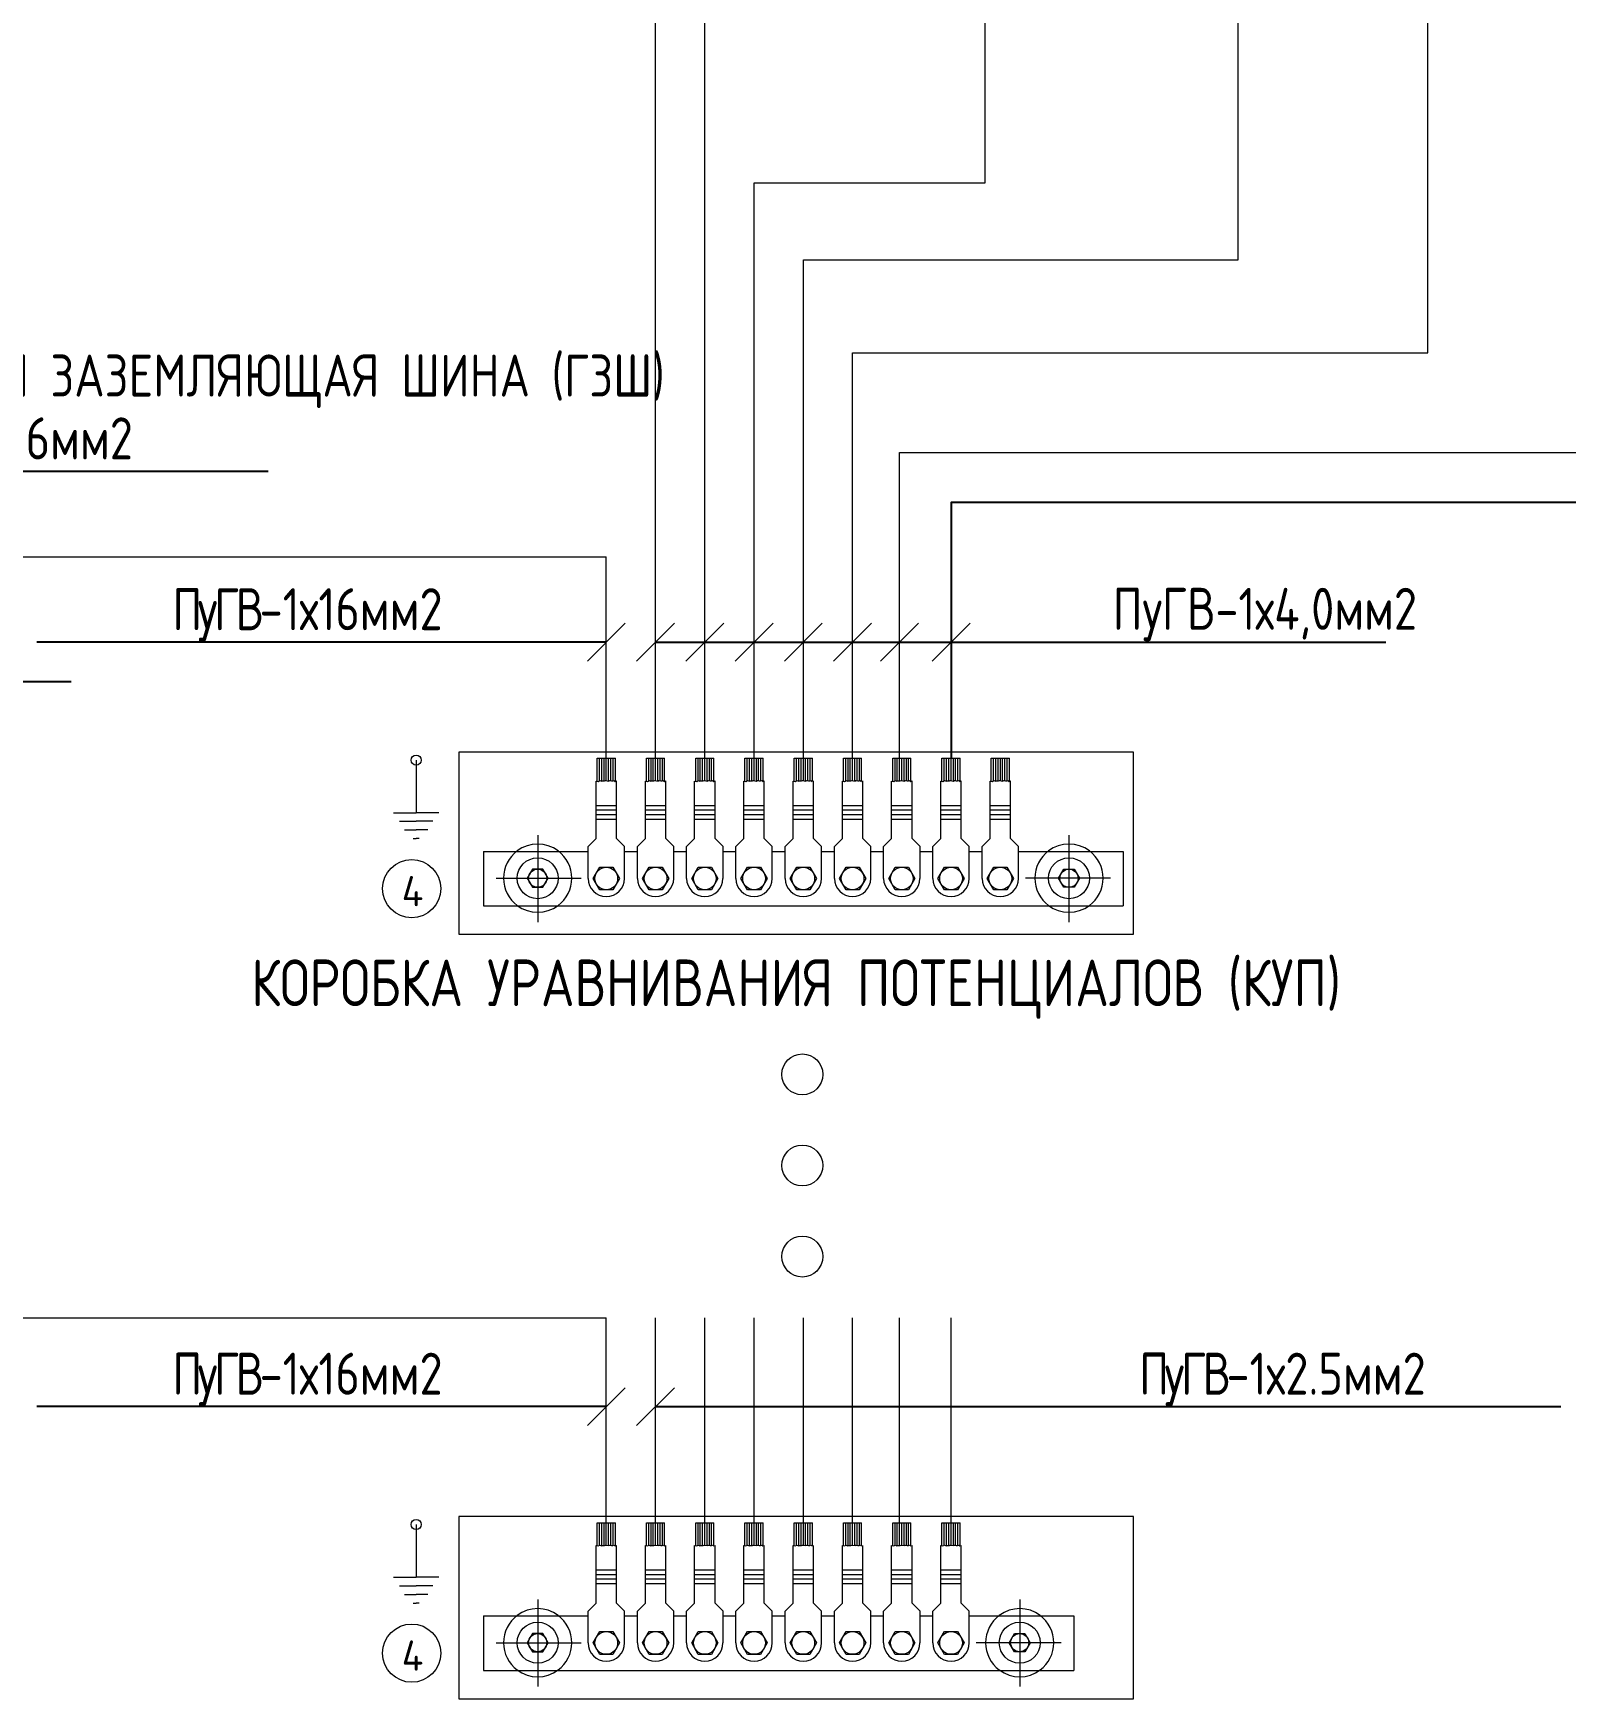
# Model space of a CAD drawing. Header units: millimetres. Extents: x -559267 to 14075, y 0 to 209897.
# Drawn here: x 507.2 to 572.9, y 494.6 to 566 of the extents above; entities that cross this region are included whole.
import ezdxf
from ezdxf import colors
from ezdxf.entities.mleader import LeaderData, LeaderLine
from ezdxf.enums import TextEntityAlignment as Align
from ezdxf.math import Vec2, Vec3

# ---------------------------------------------------------------- set-up
doc = ezdxf.new("R2010")
doc.units = ezdxf.units.MM
doc.layers.add('Номер кабеля', color=7, linetype='Continuous', lineweight=20)
doc.styles.add('GOST-2.304_Type-B', font='GOST_Common.ttf')
doc.styles.add('Unecom', font='GOST2304A_0.ttf', dxfattribs={"height": 2.5})

# ---------------------------------------------------------------- blocks, each defined once
blk = doc.blocks.new('_OBLIQUE')
at = {"color": 0, "linetype": 'ByBlock'}
blk.add_line((-0.5, -0.5), (0.5, 0.5), dxfattribs=at)
blk = doc.blocks.new('Схема КУП')
at = {"color": 7}
blk.add_lwpolyline([(-28.485, 35.479), (-38.423, 35.479), (-38.423, 43.097), (-82.884, 43.097), (-82.884, 32.124)], dxfattribs=at)
at = {"layer": 'Номер кабеля', "ltscale": 100}
for p, q in [((-135.953, 40.758), (-97.671, 40.758)), ((-97.671, 32.124), (-97.671, 40.758)), ((-105.827, 32.047), (-105.827, 29.791)), ((-98.061, 31.14), (-98.061, 32.124)), ((-98.061, 32.124), (-97.281, 32.124)), ((-97.964, 31.162), (-97.964, 32.124)), ((-97.866, 31.155), (-97.866, 32.124)), ((-97.769, 31.155), (-97.769, 32.124)), ((-97.671, 31.163), (-97.671, 32.124)), ((-97.574, 31.148), (-97.574, 32.124)), ((-97.476, 31.158), (-97.476, 32.124)), ((-97.379, 31.15), (-97.379, 32.124)), ((-97.281, 31.137), (-97.281, 32.124)), ((-95.949, 32.124), (-95.169, 32.124)), ((-95.949, 31.14), (-95.949, 32.124)), ((-95.851, 31.162), (-95.851, 32.124)), ((-95.754, 31.155), (-95.754, 32.124)), ((-95.656, 31.155), (-95.656, 32.124)), ((-95.559, 31.163), (-95.559, 32.124)), ((-95.461, 31.148), (-95.461, 32.124)), ((-95.364, 31.158), (-95.364, 32.124)), ((-95.266, 31.15), (-95.266, 32.124)), ((-95.169, 31.137), (-95.169, 32.124)), ((-93.836, 31.14), (-93.836, 32.124)), ((-93.836, 32.124), (-93.056, 32.124)), ((-93.739, 31.162), (-93.739, 32.124)), ((-93.641, 31.155), (-93.641, 32.124)), ((-93.544, 31.155), (-93.544, 32.124)), ((-93.446, 31.163), (-93.446, 32.124)), ((-93.349, 31.148), (-93.349, 32.124)), ((-93.251, 31.158), (-93.251, 32.124)), ((-93.154, 31.15), (-93.154, 32.124)), ((-93.056, 31.137), (-93.056, 32.124)), ((-91.724, 32.124), (-90.944, 32.124)), ((-91.724, 31.14), (-91.724, 32.124)), ((-91.626, 31.162), (-91.626, 32.124)), ((-91.529, 31.155), (-91.529, 32.124)), ((-91.431, 31.155), (-91.431, 32.124)), ((-91.334, 31.163), (-91.334, 32.124)), ((-91.236, 31.148), (-91.236, 32.124)), ((-91.139, 31.158), (-91.139, 32.124)), ((-91.041, 31.15), (-91.041, 32.124)), ((-90.944, 31.137), (-90.944, 32.124)), ((-89.611, 32.124), (-88.831, 32.124)), ((-89.611, 31.14), (-89.611, 32.124)), ((-89.514, 31.162), (-89.514, 32.124)), ((-89.416, 31.155), (-89.416, 32.124)), ((-89.319, 31.155), (-89.319, 32.124)), ((-89.221, 31.163), (-89.221, 32.124)), ((-89.124, 31.148), (-89.124, 32.124)), ((-89.026, 31.158), (-89.026, 32.124)), ((-88.929, 31.15), (-88.929, 32.124)), ((-88.831, 31.137), (-88.831, 32.124)), ((-87.499, 32.124), (-86.719, 32.124)), ((-87.499, 31.14), (-87.499, 32.124)), ((-87.401, 31.162), (-87.401, 32.124)), ((-87.304, 31.155), (-87.304, 32.124)), ((-87.206, 31.155), (-87.206, 32.124)), ((-87.109, 31.163), (-87.109, 32.124)), ((-87.011, 31.148), (-87.011, 32.124)), ((-86.914, 31.158), (-86.914, 32.124)), ((-86.816, 31.15), (-86.816, 32.124)), ((-86.719, 31.137), (-86.719, 32.124)), ((-85.386, 32.124), (-84.606, 32.124)), ((-85.386, 31.14), (-85.386, 32.124)), ((-85.289, 31.173), (-85.289, 32.124)), ((-85.191, 31.155), (-85.191, 32.124)), ((-85.094, 31.155), (-85.094, 32.124)), ((-84.996, 31.163), (-84.996, 32.124)), ((-84.899, 31.148), (-84.899, 32.124)), ((-84.801, 31.158), (-84.801, 32.124)), ((-84.704, 31.15), (-84.704, 32.124)), ((-84.606, 31.137), (-84.606, 32.124)), ((-83.274, 32.124), (-82.494, 32.124)), ((-83.274, 31.14), (-83.274, 32.124)), ((-83.176, 31.173), (-83.176, 32.124)), ((-83.079, 31.155), (-83.079, 32.124)), ((-82.981, 31.155), (-82.981, 32.124)), ((-82.884, 31.163), (-82.884, 32.124)), ((-82.786, 31.148), (-82.786, 32.124)), ((-82.689, 31.158), (-82.689, 32.124)), ((-82.591, 31.15), (-82.591, 32.124)), ((-82.494, 31.137), (-82.494, 32.124)), ((-81.161, 32.124), (-80.381, 32.124)), ((-81.161, 31.14), (-81.161, 32.124)), ((-81.064, 31.173), (-81.064, 32.124)), ((-80.966, 31.155), (-80.966, 32.124)), ((-80.869, 31.155), (-80.869, 32.124)), ((-80.771, 31.163), (-80.771, 32.124)), ((-80.674, 31.148), (-80.674, 32.124)), ((-80.576, 31.158), (-80.576, 32.124)), ((-80.479, 31.15), (-80.479, 32.124)), ((-80.381, 31.137), (-80.381, 32.124)), ((-98.11, 31.149), (-98.021, 31.133)), ((-98.11, 28.677), (-98.11, 31.149)), ((-98.021, 31.133), (-97.952, 31.168)), ((-97.952, 31.168), (-97.883, 31.138)), ((-97.883, 31.138), (-97.857, 31.155)), ((-97.857, 31.155), (-97.745, 31.155)), ((-97.745, 31.155), (-97.706, 31.168)), ((-97.706, 31.168), (-97.563, 31.146)), ((-97.563, 31.146), (-97.529, 31.164)), ((-97.529, 31.164), (-97.447, 31.155)), ((-97.447, 31.155), (-97.391, 31.151)), ((-97.391, 31.151), (-97.343, 31.164)), ((-97.343, 31.164), (-97.291, 31.133)), ((-97.291, 31.133), (-97.233, 31.157)), ((-97.233, 28.677), (-97.233, 31.157)), ((-95.998, 31.149), (-95.908, 31.133)), ((-95.998, 28.677), (-95.998, 31.149)), ((-95.908, 31.133), (-95.839, 31.168)), ((-95.839, 31.168), (-95.77, 31.138)), ((-95.77, 31.138), (-95.744, 31.155)), ((-95.744, 31.155), (-95.632, 31.155)), ((-95.632, 31.155), (-95.593, 31.168)), ((-95.593, 31.168), (-95.451, 31.146)), ((-95.451, 31.146), (-95.416, 31.164)), ((-95.416, 31.164), (-95.334, 31.155)), ((-95.334, 31.155), (-95.278, 31.151)), ((-95.278, 31.151), (-95.231, 31.164)), ((-95.231, 31.164), (-95.179, 31.133)), ((-95.179, 31.133), (-95.12, 31.157)), ((-95.12, 28.677), (-95.12, 31.157)), ((-93.885, 31.149), (-93.796, 31.133)), ((-93.885, 28.677), (-93.885, 31.149)), ((-93.796, 31.133), (-93.727, 31.168)), ((-93.727, 31.168), (-93.658, 31.138)), ((-93.658, 31.138), (-93.632, 31.155)), ((-93.632, 31.155), (-93.52, 31.155)), ((-93.52, 31.155), (-93.481, 31.168)), ((-93.481, 31.168), (-93.338, 31.146)), ((-93.338, 31.146), (-93.304, 31.164)), ((-93.304, 31.164), (-93.222, 31.155)), ((-93.222, 31.155), (-93.166, 31.151)), ((-93.166, 31.151), (-93.118, 31.164)), ((-93.118, 31.164), (-93.066, 31.133)), ((-93.066, 31.133), (-93.008, 31.157)), ((-93.008, 28.677), (-93.008, 31.157)), ((-91.773, 31.149), (-91.683, 31.133)), ((-91.773, 28.677), (-91.773, 31.149)), ((-91.683, 31.133), (-91.614, 31.168)), ((-91.614, 31.168), (-91.545, 31.138)), ((-91.545, 31.138), (-91.519, 31.155)), ((-91.519, 31.155), (-91.407, 31.155)), ((-91.407, 31.155), (-91.368, 31.168)), ((-91.368, 31.168), (-91.226, 31.146)), ((-91.226, 31.146), (-91.191, 31.164)), ((-91.191, 31.164), (-91.109, 31.155)), ((-91.109, 31.155), (-91.053, 31.151)), ((-91.053, 31.151), (-91.006, 31.164)), ((-91.006, 31.164), (-90.954, 31.133)), ((-90.954, 31.133), (-90.895, 31.157)), ((-90.895, 28.677), (-90.895, 31.157)), ((-89.66, 31.149), (-89.571, 31.133)), ((-89.66, 28.677), (-89.66, 31.149)), ((-89.571, 31.133), (-89.502, 31.168)), ((-89.502, 31.168), (-89.433, 31.138)), ((-89.433, 31.138), (-89.407, 31.155)), ((-89.407, 31.155), (-89.295, 31.155)), ((-89.295, 31.155), (-89.256, 31.168)), ((-89.256, 31.168), (-89.113, 31.146)), ((-89.113, 31.146), (-89.079, 31.164)), ((-89.079, 31.164), (-88.997, 31.155)), ((-88.997, 31.155), (-88.941, 31.151)), ((-88.941, 31.151), (-88.893, 31.164)), ((-88.893, 31.164), (-88.841, 31.133)), ((-88.783, 28.677), (-88.783, 31.157)), ((-87.548, 31.149), (-87.458, 31.133)), ((-87.548, 28.677), (-87.548, 31.149)), ((-87.458, 31.133), (-87.389, 31.168)), ((-87.389, 31.168), (-87.32, 31.138)), ((-87.32, 31.138), (-87.294, 31.155)), ((-87.294, 31.155), (-87.182, 31.155)), ((-87.182, 31.155), (-87.143, 31.168)), ((-87.143, 31.168), (-87.001, 31.146)), ((-87.001, 31.146), (-86.966, 31.164)), ((-86.966, 31.164), (-86.884, 31.155)), ((-86.884, 31.155), (-86.828, 31.151)), ((-86.828, 31.151), (-86.781, 31.164)), ((-86.781, 31.164), (-86.729, 31.133)), ((-86.67, 28.677), (-86.67, 31.157)), ((-85.435, 31.149), (-85.346, 31.133)), ((-85.435, 28.677), (-85.435, 31.149)), ((-85.346, 31.133), (-85.277, 31.168)), ((-85.277, 31.168), (-85.208, 31.138)), ((-85.208, 31.138), (-85.182, 31.155)), ((-85.182, 31.155), (-85.07, 31.155)), ((-85.07, 31.155), (-85.031, 31.168)), ((-85.031, 31.168), (-84.888, 31.146)), ((-84.888, 31.146), (-84.854, 31.164)), ((-84.854, 31.164), (-84.772, 31.155)), ((-84.772, 31.155), (-84.716, 31.151)), ((-84.716, 31.151), (-84.668, 31.164)), ((-84.668, 31.164), (-84.616, 31.133)), ((-84.616, 31.133), (-84.558, 31.157)), ((-84.558, 28.677), (-84.558, 31.157)), ((-83.323, 31.149), (-83.233, 31.133)), ((-83.323, 28.677), (-83.323, 31.149)), ((-83.233, 31.133), (-83.164, 31.168)), ((-83.164, 31.168), (-83.095, 31.138)), ((-83.095, 31.138), (-83.069, 31.155)), ((-83.069, 31.155), (-82.957, 31.155)), ((-82.957, 31.155), (-82.918, 31.168)), ((-82.918, 31.168), (-82.776, 31.146)), ((-82.776, 31.146), (-82.741, 31.164)), ((-82.741, 31.164), (-82.659, 31.155)), ((-82.659, 31.155), (-82.603, 31.151)), ((-82.603, 31.151), (-82.556, 31.164)), ((-82.556, 31.164), (-82.504, 31.133)), ((-82.504, 31.133), (-82.445, 31.157)), ((-82.445, 28.677), (-82.445, 31.157)), ((-81.21, 31.149), (-81.121, 31.133)), ((-81.21, 28.677), (-81.21, 31.149)), ((-81.121, 31.133), (-81.052, 31.168)), ((-81.052, 31.168), (-80.983, 31.138)), ((-80.983, 31.138), (-80.957, 31.155)), ((-80.957, 31.155), (-80.845, 31.155)), ((-80.845, 31.155), (-80.806, 31.168)), ((-80.806, 31.168), (-80.663, 31.146)), ((-80.663, 31.146), (-80.629, 31.164)), ((-80.629, 31.164), (-80.547, 31.155)), ((-80.547, 31.155), (-80.491, 31.151)), ((-80.491, 31.151), (-80.443, 31.164)), ((-80.443, 31.164), (-80.391, 31.133)), ((-80.391, 31.133), (-80.333, 31.157)), ((-80.333, 28.677), (-80.333, 31.157)), ((-97.233, 30.09), (-98.11, 30.09)), ((-95.12, 30.09), (-95.998, 30.09)), ((-93.008, 30.09), (-93.885, 30.09)), ((-90.895, 30.09), (-91.773, 30.09)), ((-88.783, 30.09), (-89.66, 30.09)), ((-86.67, 30.09), (-87.548, 30.09)), ((-84.558, 30.09), (-85.435, 30.09)), ((-82.445, 30.09), (-83.323, 30.09)), ((-80.333, 30.09), (-81.21, 30.09)), ((-106.797, 29.791), (-105.827, 29.791)), ((-106.544, 29.421), (-105.827, 29.421)), ((-104.858, 29.791), (-105.827, 29.791)), ((-105.11, 29.421), (-105.827, 29.421)), ((-97.233, 29.895), (-98.11, 29.895)), ((-97.233, 29.7), (-98.11, 29.7)), ((-97.233, 29.505), (-98.11, 29.505)), ((-95.12, 29.895), (-95.998, 29.895)), ((-95.12, 29.7), (-95.998, 29.7)), ((-95.12, 29.505), (-95.998, 29.505)), ((-93.008, 29.895), (-93.885, 29.895)), ((-93.008, 29.7), (-93.885, 29.7)), ((-93.008, 29.505), (-93.885, 29.505)), ((-90.895, 29.895), (-91.773, 29.895)), ((-90.895, 29.7), (-91.773, 29.7)), ((-90.895, 29.505), (-91.773, 29.505)), ((-88.783, 29.895), (-89.66, 29.895)), ((-88.783, 29.7), (-89.66, 29.7)), ((-88.783, 29.505), (-89.66, 29.505)), ((-86.67, 29.895), (-87.548, 29.895)), ((-86.67, 29.7), (-87.548, 29.7)), ((-86.67, 29.505), (-87.548, 29.505)), ((-84.558, 29.895), (-85.435, 29.895)), ((-84.558, 29.7), (-85.435, 29.7)), ((-84.558, 29.505), (-85.435, 29.505)), ((-82.445, 29.895), (-83.323, 29.895)), ((-82.445, 29.7), (-83.323, 29.7)), ((-82.445, 29.505), (-83.323, 29.505)), ((-80.333, 29.895), (-81.21, 29.895)), ((-80.333, 29.7), (-81.21, 29.7)), ((-80.333, 29.505), (-81.21, 29.505)), ((-106.327, 29.051), (-105.827, 29.051)), ((-105.961, 28.681), (-105.827, 28.681)), ((-105.328, 29.051), (-105.827, 29.051)), ((-105.693, 28.681), (-105.827, 28.681)), ((-100.616, 28.83), (-100.616, 25.102)), ((-98.451, 28.335), (-98.11, 28.677)), ((-96.891, 28.335), (-97.233, 28.677)), ((-96.339, 28.335), (-95.998, 28.677)), ((-94.779, 28.335), (-95.12, 28.677)), ((-94.226, 28.335), (-93.885, 28.677)), ((-92.666, 28.335), (-93.008, 28.677)), ((-92.114, 28.335), (-91.773, 28.677)), ((-90.554, 28.335), (-90.895, 28.677)), ((-90.001, 28.335), (-89.66, 28.677)), ((-88.441, 28.335), (-88.783, 28.677)), ((-87.889, 28.335), (-87.548, 28.677)), ((-86.329, 28.335), (-86.67, 28.677)), ((-85.776, 28.335), (-85.435, 28.677)), ((-84.216, 28.335), (-84.558, 28.677)), ((-83.664, 28.335), (-83.323, 28.677)), ((-82.104, 28.335), (-82.445, 28.677)), ((-81.551, 28.335), (-81.21, 28.677)), ((-79.992, 28.335), (-80.333, 28.677)), ((-77.827, 28.83), (-77.827, 25.102)), ((-102.941, 28.13), (-98.451, 28.13)), ((-102.941, 28.13), (-102.941, 25.79)), ((-98.451, 26.97), (-98.451, 28.335)), ((-96.891, 26.97), (-96.891, 28.335)), ((-96.891, 28.13), (-96.339, 28.13)), ((-96.339, 26.97), (-96.339, 28.335)), ((-94.779, 26.97), (-94.779, 28.335)), ((-94.779, 28.13), (-94.226, 28.13)), ((-94.226, 26.97), (-94.226, 28.335)), ((-92.666, 26.97), (-92.666, 28.335)), ((-92.666, 28.13), (-92.114, 28.13)), ((-92.114, 26.97), (-92.114, 28.335)), ((-90.554, 26.97), (-90.554, 28.335)), ((-90.554, 28.13), (-90.001, 28.13)), ((-90.001, 26.97), (-90.001, 28.335)), ((-88.441, 26.97), (-88.441, 28.335)), ((-88.441, 28.13), (-87.889, 28.13)), ((-87.889, 26.97), (-87.889, 28.335)), ((-86.329, 26.97), (-86.329, 28.335)), ((-86.329, 28.13), (-85.776, 28.13)), ((-85.776, 26.97), (-85.776, 28.335)), ((-84.216, 26.97), (-84.216, 28.335)), ((-84.216, 28.13), (-83.664, 28.13)), ((-83.664, 26.97), (-83.664, 28.335)), ((-82.104, 26.97), (-82.104, 28.335)), ((-82.104, 28.13), (-81.551, 28.13)), ((-81.551, 26.97), (-81.551, 28.335)), ((-80.02, 28.13), (-75.502, 28.13)), ((-79.992, 28.13), (-79.439, 28.13)), ((-79.992, 26.97), (-79.992, 28.335)), ((-77.945, 28.13), (-75.502, 28.13)), ((-75.502, 28.13), (-75.502, 25.79)), ((-100.842, 27.371), (-101.067, 26.981)), ((-100.391, 27.371), (-100.842, 27.371)), ((-100.166, 26.981), (-100.391, 27.371)), ((-98.234, 26.97), (-97.953, 27.458)), ((-97.953, 27.458), (-97.39, 27.458)), ((-97.39, 27.458), (-97.109, 26.97)), ((-96.122, 26.97), (-95.84, 27.458)), ((-95.84, 27.458), (-95.278, 27.458)), ((-95.278, 27.458), (-94.996, 26.97)), ((-94.009, 26.97), (-93.728, 27.458)), ((-93.728, 27.458), (-93.165, 27.458)), ((-93.165, 27.458), (-92.884, 26.97)), ((-91.897, 26.97), (-91.615, 27.458)), ((-91.615, 27.458), (-91.053, 27.458)), ((-91.053, 27.458), (-90.771, 26.97)), ((-89.784, 26.97), (-89.503, 27.458)), ((-89.503, 27.458), (-88.94, 27.458)), ((-88.94, 27.458), (-88.659, 26.97)), ((-87.672, 26.97), (-87.39, 27.458)), ((-87.39, 27.458), (-86.828, 27.458)), ((-86.828, 27.458), (-86.546, 26.97)), ((-85.559, 26.97), (-85.278, 27.458)), ((-85.278, 27.458), (-84.715, 27.458)), ((-84.715, 27.458), (-84.434, 26.97)), ((-83.447, 26.97), (-83.165, 27.458)), ((-83.165, 27.458), (-82.603, 27.458)), ((-82.603, 27.458), (-82.321, 26.97)), ((-81.334, 26.97), (-81.053, 27.458)), ((-81.053, 27.458), (-80.49, 27.458)), ((-80.49, 27.458), (-80.209, 26.97)), ((-78.277, 26.981), (-78.052, 27.371)), ((-78.052, 27.371), (-77.601, 27.371)), ((-77.601, 27.371), (-77.376, 26.981)), ((-102.4, 26.981), (-98.75, 26.981)), ((-101.067, 26.981), (-100.842, 26.591)), ((-100.842, 26.591), (-100.391, 26.591)), ((-100.391, 26.591), (-100.166, 26.981)), ((-97.953, 26.483), (-98.234, 26.97)), ((-97.39, 26.483), (-97.953, 26.483)), ((-97.109, 26.97), (-97.39, 26.483)), ((-95.84, 26.483), (-96.122, 26.97)), ((-95.278, 26.483), (-95.84, 26.483)), ((-94.996, 26.97), (-95.278, 26.483)), ((-93.728, 26.483), (-94.009, 26.97)), ((-93.165, 26.483), (-93.728, 26.483)), ((-92.884, 26.97), (-93.165, 26.483)), ((-91.615, 26.483), (-91.897, 26.97)), ((-91.053, 26.483), (-91.615, 26.483)), ((-90.771, 26.97), (-91.053, 26.483)), ((-89.503, 26.483), (-89.784, 26.97)), ((-88.94, 26.483), (-89.503, 26.483)), ((-88.659, 26.97), (-88.94, 26.483)), ((-87.39, 26.483), (-87.672, 26.97)), ((-86.828, 26.483), (-87.39, 26.483)), ((-86.546, 26.97), (-86.828, 26.483)), ((-85.278, 26.483), (-85.559, 26.97)), ((-84.715, 26.483), (-85.278, 26.483)), ((-84.434, 26.97), (-84.715, 26.483)), ((-83.165, 26.483), (-83.447, 26.97)), ((-82.603, 26.483), (-83.165, 26.483)), ((-82.321, 26.97), (-82.603, 26.483)), ((-81.053, 26.483), (-81.334, 26.97)), ((-80.49, 26.483), (-81.053, 26.483)), ((-80.209, 26.97), (-80.49, 26.483)), ((-76.043, 26.981), (-79.693, 26.981)), ((-78.052, 26.591), (-78.277, 26.981)), ((-77.601, 26.591), (-78.052, 26.591)), ((-77.376, 26.981), (-77.601, 26.591)), ((-102.941, 25.79), (-75.502, 25.79)), ((-154.966, 8.134), (-97.671, 8.134)), ((-97.671, -0.657), (-97.671, 8.134)), ((-98.061, -1.641), (-98.061, -0.657)), ((-98.061, -0.657), (-97.281, -0.657)), ((-97.964, -1.62), (-97.964, -0.657)), ((-97.866, -1.626), (-97.866, -0.657)), ((-97.769, -1.626), (-97.769, -0.657)), ((-97.671, -1.619), (-97.671, -0.657)), ((-97.574, -1.633), (-97.574, -0.657)), ((-97.476, -1.623), (-97.476, -0.657)), ((-97.379, -1.632), (-97.379, -0.657)), ((-97.281, -1.644), (-97.281, -0.657)), ((-95.949, -0.657), (-95.169, -0.657)), ((-95.949, -1.641), (-95.949, -0.657)), ((-95.851, -1.62), (-95.851, -0.657)), ((-95.754, -1.626), (-95.754, -0.657)), ((-95.656, -1.626), (-95.656, -0.657)), ((-95.559, -1.619), (-95.559, -0.657)), ((-95.461, -1.633), (-95.461, -0.657)), ((-95.364, -1.623), (-95.364, -0.657)), ((-95.266, -1.632), (-95.266, -0.657)), ((-95.169, -1.644), (-95.169, -0.657)), ((-93.836, -1.641), (-93.836, -0.657)), ((-93.836, -0.657), (-93.056, -0.657)), ((-93.739, -1.62), (-93.739, -0.657)), ((-93.641, -1.626), (-93.641, -0.657)), ((-93.544, -1.626), (-93.544, -0.657)), ((-93.446, -1.619), (-93.446, -0.657)), ((-93.349, -1.633), (-93.349, -0.657)), ((-93.251, -1.623), (-93.251, -0.657)), ((-93.154, -1.632), (-93.154, -0.657)), ((-93.056, -1.644), (-93.056, -0.657)), ((-91.724, -0.657), (-90.944, -0.657)), ((-91.724, -1.641), (-91.724, -0.657)), ((-91.626, -1.62), (-91.626, -0.657)), ((-91.529, -1.626), (-91.529, -0.657)), ((-91.431, -1.626), (-91.431, -0.657)), ((-91.334, -1.619), (-91.334, -0.657)), ((-91.236, -1.633), (-91.236, -0.657)), ((-91.139, -1.623), (-91.139, -0.657)), ((-91.041, -1.632), (-91.041, -0.657)), ((-90.944, -1.644), (-90.944, -0.657)), ((-89.611, -0.657), (-88.831, -0.657)), ((-89.611, -1.641), (-89.611, -0.657)), ((-89.514, -1.62), (-89.514, -0.657)), ((-89.416, -1.626), (-89.416, -0.657)), ((-89.319, -1.626), (-89.319, -0.657)), ((-89.221, -1.619), (-89.221, -0.657)), ((-89.124, -1.633), (-89.124, -0.657)), ((-89.026, -1.623), (-89.026, -0.657)), ((-88.929, -1.632), (-88.929, -0.657)), ((-88.831, -1.644), (-88.831, -0.657)), ((-87.499, -0.657), (-86.719, -0.657)), ((-87.499, -1.641), (-87.499, -0.657)), ((-87.401, -1.62), (-87.401, -0.657)), ((-87.304, -1.626), (-87.304, -0.657)), ((-87.206, -1.626), (-87.206, -0.657)), ((-87.109, -1.619), (-87.109, -0.657)), ((-87.011, -1.633), (-87.011, -0.657)), ((-86.914, -1.623), (-86.914, -0.657)), ((-86.816, -1.632), (-86.816, -0.657)), ((-86.719, -1.644), (-86.719, -0.657)), ((-85.386, -0.657), (-84.606, -0.657)), ((-85.386, -1.641), (-85.386, -0.657)), ((-85.289, -1.608), (-85.289, -0.657)), ((-85.191, -1.626), (-85.191, -0.657)), ((-85.094, -1.626), (-85.094, -0.657)), ((-84.996, -1.619), (-84.996, -0.657)), ((-84.899, -1.633), (-84.899, -0.657)), ((-84.801, -1.623), (-84.801, -0.657)), ((-84.704, -1.632), (-84.704, -0.657)), ((-84.606, -1.644), (-84.606, -0.657)), ((-83.274, -0.657), (-82.494, -0.657)), ((-83.274, -1.641), (-83.274, -0.657)), ((-83.176, -1.608), (-83.176, -0.657)), ((-83.079, -1.626), (-83.079, -0.657)), ((-82.981, -1.626), (-82.981, -0.657)), ((-82.884, -1.619), (-82.884, -0.657)), ((-82.786, -1.633), (-82.786, -0.657)), ((-82.689, -1.623), (-82.689, -0.657)), ((-82.591, -1.632), (-82.591, -0.657)), ((-82.494, -1.644), (-82.494, -0.657)), ((-105.827, -0.734), (-105.827, -2.991)), ((-98.11, -1.632), (-98.021, -1.648)), ((-98.11, -4.105), (-98.11, -1.632)), ((-98.021, -1.648), (-97.952, -1.614)), ((-97.952, -1.614), (-97.883, -1.644)), ((-97.883, -1.644), (-97.857, -1.626)), ((-97.857, -1.626), (-97.745, -1.626)), ((-97.745, -1.626), (-97.706, -1.614)), ((-97.706, -1.614), (-97.563, -1.635)), ((-97.563, -1.635), (-97.529, -1.618)), ((-97.529, -1.618), (-97.447, -1.626)), ((-97.447, -1.626), (-97.391, -1.631)), ((-97.391, -1.631), (-97.343, -1.618)), ((-97.343, -1.618), (-97.291, -1.648)), ((-97.291, -1.648), (-97.233, -1.625)), ((-97.233, -4.105), (-97.233, -1.625)), ((-95.998, -1.632), (-95.908, -1.648)), ((-95.998, -4.105), (-95.998, -1.632)), ((-95.908, -1.648), (-95.839, -1.614)), ((-95.839, -1.614), (-95.77, -1.644)), ((-95.77, -1.644), (-95.744, -1.626)), ((-95.744, -1.626), (-95.632, -1.626)), ((-95.632, -1.626), (-95.593, -1.614)), ((-95.593, -1.614), (-95.451, -1.635)), ((-95.451, -1.635), (-95.416, -1.618)), ((-95.416, -1.618), (-95.334, -1.626)), ((-95.334, -1.626), (-95.278, -1.631)), ((-95.278, -1.631), (-95.231, -1.618)), ((-95.231, -1.618), (-95.179, -1.648)), ((-95.179, -1.648), (-95.12, -1.625)), ((-95.12, -4.105), (-95.12, -1.625)), ((-93.885, -1.632), (-93.796, -1.648)), ((-93.885, -4.105), (-93.885, -1.632)), ((-93.796, -1.648), (-93.727, -1.614)), ((-93.727, -1.614), (-93.658, -1.644)), ((-93.658, -1.644), (-93.632, -1.626)), ((-93.632, -1.626), (-93.52, -1.626)), ((-93.52, -1.626), (-93.481, -1.614)), ((-93.481, -1.614), (-93.338, -1.635)), ((-93.338, -1.635), (-93.304, -1.618)), ((-93.304, -1.618), (-93.222, -1.626)), ((-93.222, -1.626), (-93.166, -1.631)), ((-93.166, -1.631), (-93.118, -1.618)), ((-93.118, -1.618), (-93.066, -1.648)), ((-93.066, -1.648), (-93.008, -1.625)), ((-93.008, -4.105), (-93.008, -1.625)), ((-91.773, -1.632), (-91.683, -1.648)), ((-91.773, -4.105), (-91.773, -1.632)), ((-91.683, -1.648), (-91.614, -1.614)), ((-91.614, -1.614), (-91.545, -1.644)), ((-91.545, -1.644), (-91.519, -1.626)), ((-91.519, -1.626), (-91.407, -1.626)), ((-91.407, -1.626), (-91.368, -1.614)), ((-91.368, -1.614), (-91.226, -1.635)), ((-91.226, -1.635), (-91.191, -1.618)), ((-91.191, -1.618), (-91.109, -1.626)), ((-91.109, -1.626), (-91.053, -1.631)), ((-91.053, -1.631), (-91.006, -1.618)), ((-91.006, -1.618), (-90.954, -1.648)), ((-90.954, -1.648), (-90.895, -1.625)), ((-90.895, -4.105), (-90.895, -1.625)), ((-89.66, -1.632), (-89.571, -1.648)), ((-89.66, -4.105), (-89.66, -1.632)), ((-89.571, -1.648), (-89.502, -1.614)), ((-89.502, -1.614), (-89.433, -1.644)), ((-89.433, -1.644), (-89.407, -1.626)), ((-89.407, -1.626), (-89.295, -1.626)), ((-89.295, -1.626), (-89.256, -1.614)), ((-89.256, -1.614), (-89.113, -1.635)), ((-89.113, -1.635), (-89.079, -1.618)), ((-89.079, -1.618), (-88.997, -1.626)), ((-88.997, -1.626), (-88.941, -1.631)), ((-88.941, -1.631), (-88.893, -1.618)), ((-88.893, -1.618), (-88.841, -1.648)), ((-88.783, -4.105), (-88.783, -1.625)), ((-87.548, -1.632), (-87.458, -1.648)), ((-87.548, -4.105), (-87.548, -1.632)), ((-87.458, -1.648), (-87.389, -1.614)), ((-87.389, -1.614), (-87.32, -1.644)), ((-87.32, -1.644), (-87.294, -1.626)), ((-87.294, -1.626), (-87.182, -1.626)), ((-87.182, -1.626), (-87.143, -1.614)), ((-87.143, -1.614), (-87.001, -1.635)), ((-87.001, -1.635), (-86.966, -1.618)), ((-86.966, -1.618), (-86.884, -1.626)), ((-86.884, -1.626), (-86.828, -1.631)), ((-86.828, -1.631), (-86.781, -1.618)), ((-86.781, -1.618), (-86.729, -1.648)), ((-86.67, -4.105), (-86.67, -1.625)), ((-85.435, -1.632), (-85.346, -1.648)), ((-85.435, -4.105), (-85.435, -1.632)), ((-85.346, -1.648), (-85.277, -1.614)), ((-85.277, -1.614), (-85.208, -1.644)), ((-85.208, -1.644), (-85.182, -1.626)), ((-85.182, -1.626), (-85.07, -1.626)), ((-85.07, -1.626), (-85.031, -1.614)), ((-85.031, -1.614), (-84.888, -1.635)), ((-84.888, -1.635), (-84.854, -1.618)), ((-84.854, -1.618), (-84.772, -1.626)), ((-84.772, -1.626), (-84.716, -1.631)), ((-84.716, -1.631), (-84.668, -1.618)), ((-84.668, -1.618), (-84.616, -1.648)), ((-84.616, -1.648), (-84.558, -1.625)), ((-84.558, -4.105), (-84.558, -1.625)), ((-83.323, -1.632), (-83.233, -1.648)), ((-83.323, -4.105), (-83.323, -1.632)), ((-83.233, -1.648), (-83.164, -1.614)), ((-83.164, -1.614), (-83.095, -1.644)), ((-83.095, -1.644), (-83.069, -1.626)), ((-83.069, -1.626), (-82.957, -1.626)), ((-82.957, -1.626), (-82.918, -1.614)), ((-82.918, -1.614), (-82.776, -1.635)), ((-82.776, -1.635), (-82.741, -1.618)), ((-82.741, -1.618), (-82.659, -1.626)), ((-82.659, -1.626), (-82.603, -1.631)), ((-82.603, -1.631), (-82.556, -1.618)), ((-82.556, -1.618), (-82.504, -1.648)), ((-82.504, -1.648), (-82.445, -1.625)), ((-82.445, -4.105), (-82.445, -1.625)), ((-97.233, -2.691), (-98.11, -2.691)), ((-95.12, -2.691), (-95.998, -2.691)), ((-93.008, -2.691), (-93.885, -2.691)), ((-90.895, -2.691), (-91.773, -2.691)), ((-88.783, -2.691), (-89.66, -2.691)), ((-86.67, -2.691), (-87.548, -2.691)), ((-84.558, -2.691), (-85.435, -2.691)), ((-82.445, -2.691), (-83.323, -2.691)), ((-106.797, -2.991), (-105.827, -2.991)), ((-106.544, -3.361), (-105.827, -3.361)), ((-104.858, -2.991), (-105.827, -2.991)), ((-105.11, -3.361), (-105.827, -3.361)), ((-97.233, -2.886), (-98.11, -2.886)), ((-97.233, -3.081), (-98.11, -3.081)), ((-97.233, -3.276), (-98.11, -3.276)), ((-95.12, -2.886), (-95.998, -2.886)), ((-95.12, -3.081), (-95.998, -3.081)), ((-95.12, -3.276), (-95.998, -3.276)), ((-93.008, -2.886), (-93.885, -2.886)), ((-93.008, -3.081), (-93.885, -3.081)), ((-93.008, -3.276), (-93.885, -3.276)), ((-90.895, -2.886), (-91.773, -2.886)), ((-90.895, -3.081), (-91.773, -3.081)), ((-90.895, -3.276), (-91.773, -3.276)), ((-88.783, -2.886), (-89.66, -2.886)), ((-88.783, -3.081), (-89.66, -3.081)), ((-88.783, -3.276), (-89.66, -3.276)), ((-86.67, -2.886), (-87.548, -2.886)), ((-86.67, -3.081), (-87.548, -3.081)), ((-86.67, -3.276), (-87.548, -3.276)), ((-84.558, -2.886), (-85.435, -2.886)), ((-84.558, -3.081), (-85.435, -3.081)), ((-84.558, -3.276), (-85.435, -3.276)), ((-82.445, -2.886), (-83.323, -2.886)), ((-82.445, -3.081), (-83.323, -3.081)), ((-82.445, -3.276), (-83.323, -3.276)), ((-106.327, -3.731), (-105.827, -3.731)), ((-105.961, -4.101), (-105.827, -4.101)), ((-105.328, -3.731), (-105.827, -3.731)), ((-105.693, -4.101), (-105.827, -4.101)), ((-100.616, -3.952), (-100.616, -7.68)), ((-98.451, -4.446), (-98.11, -4.105)), ((-96.891, -4.446), (-97.233, -4.105)), ((-96.339, -4.446), (-95.998, -4.105)), ((-94.779, -4.446), (-95.12, -4.105)), ((-94.226, -4.446), (-93.885, -4.105)), ((-92.666, -4.446), (-93.008, -4.105)), ((-92.114, -4.446), (-91.773, -4.105)), ((-90.554, -4.446), (-90.895, -4.105)), ((-90.001, -4.446), (-89.66, -4.105)), ((-88.441, -4.446), (-88.783, -4.105)), ((-87.889, -4.446), (-87.548, -4.105)), ((-86.329, -4.446), (-86.67, -4.105)), ((-85.776, -4.446), (-85.435, -4.105)), ((-84.216, -4.446), (-84.558, -4.105)), ((-83.664, -4.446), (-83.323, -4.105)), ((-82.104, -4.446), (-82.445, -4.105)), ((-79.939, -3.952), (-79.939, -7.68)), ((-102.941, -4.652), (-98.451, -4.652)), ((-102.941, -4.652), (-102.941, -6.992)), ((-98.451, -5.811), (-98.451, -4.446)), ((-96.891, -5.811), (-96.891, -4.446)), ((-96.891, -4.652), (-96.339, -4.652)), ((-96.339, -5.811), (-96.339, -4.446)), ((-94.779, -5.811), (-94.779, -4.446)), ((-94.779, -4.652), (-94.226, -4.652)), ((-94.226, -5.811), (-94.226, -4.446)), ((-92.666, -5.811), (-92.666, -4.446)), ((-92.666, -4.652), (-92.114, -4.652)), ((-92.114, -5.811), (-92.114, -4.446)), ((-90.554, -5.811), (-90.554, -4.446)), ((-90.554, -4.652), (-90.001, -4.652)), ((-90.001, -5.811), (-90.001, -4.446)), ((-88.441, -5.811), (-88.441, -4.446)), ((-88.441, -4.652), (-87.889, -4.652)), ((-87.889, -5.811), (-87.889, -4.446)), ((-86.329, -5.811), (-86.329, -4.446)), ((-86.329, -4.652), (-85.776, -4.652)), ((-85.776, -5.811), (-85.776, -4.446)), ((-84.216, -5.811), (-84.216, -4.446)), ((-84.216, -4.652), (-83.664, -4.652)), ((-83.664, -5.811), (-83.664, -4.446)), ((-82.132, -4.652), (-77.615, -4.652)), ((-82.104, -5.811), (-82.104, -4.446)), ((-82.104, -4.652), (-81.551, -4.652)), ((-80.057, -4.652), (-77.615, -4.652)), ((-77.615, -4.652), (-77.615, -6.992)), ((-100.842, -5.41), (-101.067, -5.8)), ((-100.391, -5.41), (-100.842, -5.41)), ((-100.166, -5.8), (-100.391, -5.41)), ((-98.234, -5.811), (-97.953, -5.324)), ((-97.953, -5.324), (-97.39, -5.324)), ((-97.39, -5.324), (-97.109, -5.811)), ((-96.122, -5.811), (-95.84, -5.324)), ((-95.84, -5.324), (-95.278, -5.324)), ((-95.278, -5.324), (-94.996, -5.811)), ((-94.009, -5.811), (-93.728, -5.324)), ((-93.728, -5.324), (-93.165, -5.324)), ((-93.165, -5.324), (-92.884, -5.811)), ((-91.897, -5.811), (-91.615, -5.324)), ((-91.615, -5.324), (-91.053, -5.324)), ((-91.053, -5.324), (-90.771, -5.811)), ((-89.784, -5.811), (-89.503, -5.324)), ((-89.503, -5.324), (-88.94, -5.324)), ((-88.94, -5.324), (-88.659, -5.811)), ((-87.672, -5.811), (-87.39, -5.324)), ((-87.39, -5.324), (-86.828, -5.324)), ((-86.828, -5.324), (-86.546, -5.811)), ((-85.559, -5.811), (-85.278, -5.324)), ((-85.278, -5.324), (-84.715, -5.324)), ((-84.715, -5.324), (-84.434, -5.811)), ((-83.447, -5.811), (-83.165, -5.324)), ((-83.165, -5.324), (-82.603, -5.324)), ((-82.603, -5.324), (-82.321, -5.811)), ((-80.389, -5.8), (-80.164, -5.41)), ((-80.164, -5.41), (-79.714, -5.41)), ((-79.714, -5.41), (-79.489, -5.8)), ((-102.4, -5.8), (-98.75, -5.8)), ((-101.067, -5.8), (-100.842, -6.19)), ((-100.842, -6.19), (-100.391, -6.19)), ((-100.391, -6.19), (-100.166, -5.8)), ((-97.953, -6.299), (-98.234, -5.811)), ((-97.39, -6.299), (-97.953, -6.299)), ((-97.109, -5.811), (-97.39, -6.299)), ((-95.84, -6.299), (-96.122, -5.811)), ((-95.278, -6.299), (-95.84, -6.299)), ((-94.996, -5.811), (-95.278, -6.299)), ((-93.728, -6.299), (-94.009, -5.811)), ((-93.165, -6.299), (-93.728, -6.299)), ((-92.884, -5.811), (-93.165, -6.299)), ((-91.615, -6.299), (-91.897, -5.811)), ((-91.053, -6.299), (-91.615, -6.299)), ((-90.771, -5.811), (-91.053, -6.299)), ((-89.503, -6.299), (-89.784, -5.811)), ((-88.94, -6.299), (-89.503, -6.299)), ((-88.659, -5.811), (-88.94, -6.299)), ((-87.39, -6.299), (-87.672, -5.811)), ((-86.828, -6.299), (-87.39, -6.299)), ((-86.546, -5.811), (-86.828, -6.299)), ((-85.278, -6.299), (-85.559, -5.811)), ((-84.715, -6.299), (-85.278, -6.299)), ((-84.434, -5.811), (-84.715, -6.299)), ((-83.165, -6.299), (-83.447, -5.811)), ((-82.603, -6.299), (-83.165, -6.299)), ((-82.321, -5.811), (-82.603, -6.299)), ((-78.155, -5.8), (-81.806, -5.8)), ((-80.164, -6.19), (-80.389, -5.8)), ((-79.714, -6.19), (-80.164, -6.19)), ((-79.489, -5.8), (-79.714, -6.19)), ((-102.941, -6.992), (-77.615, -6.992))]:
    blk.add_line(p, q, dxfattribs=at)
at = {"layer": 'Номер кабеля', "ltscale": 100, "flags": 128}
for points in [[(-89.221, 32.124), (-89.221, 53.501), (-70.571, 53.501), (-70.571, 92.96), (-82.455, 92.96), (-82.455, 98.405)], [(-87.109, 32.124), (-87.109, 49.506), (-62.436, 49.506), (-62.436, 95.81), (-52.26, 95.81)], [(-95.559, 32.124), (-95.559, 68.524), (-102.947, 68.524), (-102.947, 73.925)], [(-93.446, 32.124), (-93.446, 68.524), (-90.927, 68.524)], [(-91.334, 32.124), (-91.334, 56.794), (-81.424, 56.794), (-81.424, 68.524), (-78.45, 68.524)], [(-95.559, -0.657), (-95.559, 8.134)], [(-93.446, -0.657), (-93.446, 8.134)], [(-91.334, -0.657), (-91.334, 8.134)], [(-89.221, -0.657), (-89.221, 8.134)], [(-87.109, -0.657), (-87.109, 8.134)], [(-82.884, -0.657), (-82.884, 8.134)]]:
    blk.add_lwpolyline(points, dxfattribs=at)
at = {"layer": 'Номер кабеля', "ltscale": 100}
for points in [[(-85.094, 32.124), (-85.094, 45.233), (-54.209, 45.233), (-54.209, 62.186), (-21.91, 62.186)], [(-85.094, -0.657), (-85.094, 8.134)]]:
    blk.add_lwpolyline(points, dxfattribs=at)
at = {"layer": 'Номер кабеля', "linetype": 'ByBlock', "lineweight": -2, "ltscale": 100}
for points in [[(-95.559, 37.103), (-75.263, 37.103)], [(-93.446, 37.103), (-75.263, 37.103)], [(-91.334, 37.103), (-75.263, 37.103)], [(-89.221, 37.103), (-75.263, 37.103)], [(-87.109, 37.103), (-75.263, 37.103)], [(-85.094, 37.103), (-75.263, 37.103)], [(-82.884, 37.103), (-75.263, 37.103)], [(-75.263, 37.103), (-64.241, 37.103)]]:
    blk.add_lwpolyline(points, dxfattribs=at)
at = {"layer": 'Номер кабеля', "ltscale": 100, "flags": 128}
for points in [[(-104, 24.581), (-75.06, 24.581), (-75.06, 32.389), (-104, 32.389)], [(-104, -8.201), (-75.06, -8.201), (-75.06, -0.392), (-104, -0.392)]]:
    blk.add_lwpolyline(points, close=True, dxfattribs=at)
at = {"layer": 'Номер кабеля', "ltscale": 100}
for centre, radius in [((-105.827, 32.047), 0.217), ((-100.616, 26.981), 0.878), ((-77.827, 26.981), 0.878), ((-106.02, 26.533), 1.249), ((-100.616, 26.981), 0.39), ((-97.672, 26.97), 0.487), ((-95.559, 26.97), 0.487), ((-93.447, 26.97), 0.487), ((-91.334, 26.97), 0.487), ((-89.222, 26.97), 0.487), ((-87.109, 26.97), 0.487), ((-84.997, 26.97), 0.487), ((-82.884, 26.97), 0.487), ((-80.772, 26.97), 0.487), ((-77.827, 26.981), 0.39), ((-89.263, 18.567), 0.878), ((-89.263, 14.663), 0.878), ((-89.263, 10.759), 0.878), ((-105.827, -0.734), 0.217), ((-106.02, -6.248), 1.249), ((-100.616, -5.8), 0.878), ((-79.939, -5.8), 0.878), ((-100.616, -5.8), 0.39), ((-97.672, -5.811), 0.487), ((-95.559, -5.811), 0.487), ((-93.447, -5.811), 0.487), ((-91.334, -5.811), 0.487), ((-89.222, -5.811), 0.487), ((-87.109, -5.811), 0.487), ((-84.997, -5.811), 0.487), ((-82.884, -5.811), 0.487), ((-79.939, -5.8), 0.39)]:
    blk.add_circle(centre, radius, dxfattribs=at)
for centre, radius, start, end in [((-100.616, 26.981), 1.462, 126.8699, 233.1301), ((-100.616, 26.981), 1.462, 53.1301, 126.8699), ((-100.616, 26.981), 1.462, 306.8699, 53.1301), ((-77.827, 26.981), 1.462, 126.8699, 233.1301), ((-77.827, 26.981), 1.462, 53.1301, 126.8699), ((-77.827, 26.981), 1.462, 306.8699, 53.1301), ((-97.672, 26.97), 0.78, 180, 0), ((-95.559, 26.97), 0.78, 180, 0), ((-93.447, 26.97), 0.78, 180, 0), ((-91.334, 26.97), 0.78, 180, 0), ((-89.222, 26.97), 0.78, 180, 0), ((-87.109, 26.97), 0.78, 180, 0), ((-84.997, 26.97), 0.78, 180, 0), ((-82.884, 26.97), 0.78, 180, 0), ((-80.772, 26.97), 0.78, 180, 0), ((-100.616, 26.981), 1.462, 233.1301, 306.8699), ((-77.827, 26.981), 1.462, 233.1301, 306.8699), ((-100.616, -5.8), 1.462, 126.8699, 233.1301), ((-100.616, -5.8), 1.462, 53.1301, 126.8699), ((-100.616, -5.8), 1.462, 306.8699, 53.1301), ((-79.939, -5.8), 1.462, 126.8699, 233.1301), ((-79.939, -5.8), 1.462, 53.1301, 126.8699), ((-79.939, -5.8), 1.462, 306.8699, 53.1301), ((-97.672, -5.811), 0.78, 180, 0), ((-95.559, -5.811), 0.78, 180, 0), ((-93.447, -5.811), 0.78, 180, 0), ((-91.334, -5.811), 0.78, 180, 0), ((-89.222, -5.811), 0.78, 180, 0), ((-87.109, -5.811), 0.78, 180, 0), ((-84.997, -5.811), 0.78, 180, 0), ((-82.884, -5.811), 0.78, 180, 0), ((-100.616, -5.8), 1.462, 233.1301, 306.8699), ((-79.939, -5.8), 1.462, 233.1301, 306.8699)]:
    blk.add_arc(centre, radius, start, end, dxfattribs=at)
at = {"layer": 'Номер кабеля', "lineweight": -2, "ltscale": 100, "xscale": 1.625, "yscale": 1.625, "zscale": 1.625}
for p, rotation in [((-95.559, 37.103), 180), ((-93.446, 37.103), 180), ((-91.334, 37.103), 180), ((-89.221, 37.103), 179.9999999999969), ((-87.109, 37.103), 180), ((-85.094, 37.103), 180), ((-82.884, 37.103), 180)]:
    blk.add_blockref('_OBLIQUE', p, dxfattribs=dict(at, rotation=rotation))
at = {"layer": 'Номер кабеля', "ltscale": 100, "style": 'Unecom'}
for s, height, p in [('ГЛАВНАЯ ЗАЗЕМЛЯЮЩАЯ ШИНА (ГЗШ)', 1.8, (-113.126, 47.635)), ('КОРОБКА УРАВНИВАНИЯ ПОТЕНЦИАЛОВ (КУП)', 2, (-89.53, 21.495))]:
    blk.add_text(s, height=height, dxfattribs=at).set_placement(p, align=Align.CENTER)
at = {"layer": 'Номер кабеля', "ltscale": 100, "style": 'GOST-2.304_Type-B'}
for p in [(-106.448, 25.777), (-106.448, -7.004)]:
    blk.add_text('4', height=1.3, dxfattribs=at).set_placement(p)
at = {"layer": 'Номер кабеля', "ltscale": 100, "insert": (-69.427, 39.433), "char_height": 1.8, "width": 32.94818, "attachment_point": 2, "style": 'Unecom'}
blk.add_mtext('{\\C0;ПуГВ}-1х4,0мм2', dxfattribs=at)
at = {"layer": 'Номер кабеля', "ltscale": 100}
ml = blk.add_multileader_mtext('Standard', dxfattribs=at)
ml.set_content('{\\T0.8;\\C0;ПуГВ}-1х16мм2', color=256, style='Unecom')
ml.set_leader_properties()
ml.set_arrow_properties(name='OBLIQUE')
ml.build(insert=Vec2(0, 0))
ml.multileader.update_dxf_attribs({"has_dogleg": 0, "text_left_attachment_type": 6, "text_right_attachment_type": 6, "dogleg_length": 50, "arrow_head_size": 1.625})
ctx = ml.context
ctx.base_point, ctx.char_height, ctx.arrow_head_size, ctx.landing_gap_size, ctx.plane_origin = Vec3(-130.025, 44.428), 1.8, 1.625, 0.65, Vec3(-16.763, 59.339)
ctx.left_attachment, ctx.right_attachment, ctx.text_align_type = 6, 6, 1
notes = []
notes.append((ctx, [(0, (1, 1, 0), (-130.35, 44.428), (1, 0), 0.325, [(3, [(-135.953, 44.428)], 0, [])])]))
ctx.mtext.insert, ctx.mtext.alignment, ctx.mtext.line_spacing_style, ctx.mtext.flow_direction = Vec3(-123.775, 46.741), 2, 2, 5
ml = blk.add_multileader_mtext('Standard', dxfattribs=at)
ml.set_content('{\\T0.8;\\C0;ПуГВ}-1х16мм2', color=256, style='Unecom')
ml.set_leader_properties()
ml.set_arrow_properties(name='OBLIQUE')
ml.build(insert=Vec2(0, 0))
ml.multileader.update_dxf_attribs({"has_dogleg": 0, "text_left_attachment_type": 6, "text_right_attachment_type": 6, "dogleg_length": 50, "arrow_head_size": 1.625})
ctx = ml.context
ctx.base_point, ctx.char_height, ctx.arrow_head_size, ctx.landing_gap_size, ctx.plane_origin = Vec3(-116.74, 37.103), 1.8, 1.625, 0.65, Vec3(-2.343, 22.192)
ctx.left_attachment, ctx.right_attachment, ctx.text_align_type = 6, 6, 1
notes.append((ctx, [(1, (1, 1, 0), (-103.917, 37.103), (-1, 0), 0.325, [(3, [(-97.671, 37.103)], 0, [])])]))
ctx.mtext.insert, ctx.mtext.alignment, ctx.mtext.line_spacing_style, ctx.mtext.flow_direction = Vec3(-110.491, 39.416), 2, 2, 5
ml = blk.add_multileader_mtext('Standard', dxfattribs=at)
ml.set_content('{\\T0.8;\\C0;ПуГВ}-1х16мм2\\Pк стойке СКС', color=256, style='Unecom')
ml.set_leader_properties()
ml.set_arrow_properties(name='OBLIQUE')
ml.build(insert=Vec2(0, 0))
ml.multileader.update_dxf_attribs({"has_dogleg": 0, "text_left_attachment_type": 6, "text_right_attachment_type": 6, "dogleg_length": 50, "arrow_head_size": 1.625})
ctx = ml.context
ctx.base_point, ctx.char_height, ctx.arrow_head_size, ctx.landing_gap_size, ctx.plane_origin = Vec3(-138.475, 35.414), 1.8, 1.625, 0.65, Vec3(-25.213, 50.325)
ctx.left_attachment, ctx.right_attachment, ctx.text_align_type = 6, 6, 1
notes.append((ctx, [(0, (1, 1, 0), (-138.8, 35.414), (1, 0), 0.325, [(3, [(-144.403, 35.414)], 0, [])])]))
ctx.mtext.insert, ctx.mtext.alignment, ctx.mtext.line_spacing_style, ctx.mtext.flow_direction = Vec3(-131.822, 37.574), 2, 2, 5
ml = blk.add_multileader_mtext('Standard', dxfattribs=at)
ml.set_content('{\\T0.8;\\C0;ПуГВ}-1х16мм2', color=256, style='Unecom')
ml.set_leader_properties()
ml.set_arrow_properties(name='OBLIQUE')
ml.build(insert=Vec2(0, 0))
ml.multileader.update_dxf_attribs({"has_dogleg": 0, "text_left_attachment_type": 6, "text_right_attachment_type": 6, "dogleg_length": 50, "arrow_head_size": 1.625})
ctx = ml.context
ctx.base_point, ctx.char_height, ctx.arrow_head_size, ctx.landing_gap_size, ctx.plane_origin = Vec3(-116.74, 4.322), 1.8, 1.625, 0.65, Vec3(-2.343, -10.589)
ctx.left_attachment, ctx.right_attachment, ctx.text_align_type = 6, 6, 1
notes.append((ctx, [(1, (1, 1, 0), (-103.917, 4.322), (-1, 0), 0.325, [(3, [(-97.671, 4.322)], 0, [])])]))
ctx.mtext.insert, ctx.mtext.alignment, ctx.mtext.line_spacing_style, ctx.mtext.flow_direction = Vec3(-110.491, 6.635), 2, 2, 5
ml = blk.add_multileader_mtext('Standard', dxfattribs=at)
ml.set_content('{\\T0.8;\\C0;ПуГВ}-1х2.5мм2', color=256, style='Unecom')
ml.set_leader_properties()
ml.set_arrow_properties(name='OBLIQUE')
ml.build(insert=Vec2(0, 0))
ml.multileader.update_dxf_attribs({"has_dogleg": 0, "text_left_attachment_type": 6, "text_right_attachment_type": 6, "dogleg_length": 50, "arrow_head_size": 1.625})
ctx = ml.context
ctx.base_point, ctx.char_height, ctx.arrow_head_size, ctx.landing_gap_size, ctx.plane_origin = Vec3(-75.263, 4.322), 1.8, 1.625, 0.65, Vec3(29.883, -12.45)
ctx.left_attachment, ctx.right_attachment, ctx.text_align_type = 6, 6, 1
notes.append((ctx, [(0, (1, 1, 0), (-75.588, 4.322), (1, 0), 0.325, [(6, [(-95.559, 4.322), (-93.446, 4.322), (-91.334, 4.322), (-89.221, 4.322), (-87.109, 4.322), (-85.094, 4.322), (-82.884, 4.322)], 0, [])])]))
ctx.mtext.insert, ctx.mtext.alignment, ctx.mtext.line_spacing_style, ctx.mtext.flow_direction = Vec3(-68.67, 6.635), 2, 2, 5
for ctx, leaders in notes:
    for number, flags, end, landing, length, lines in leaders:
        leader = LeaderData()
        leader.index, (leader.has_last_leader_line, leader.has_dogleg_vector, leader.attachment_direction) = number, flags
        leader.last_leader_point, leader.dogleg_vector, leader.dogleg_length = Vec3(end), Vec3(landing), length
        for number, points, colour, breaks in lines:
            line = LeaderLine()
            line.index, line.vertices, line.color, line.breaks = number, Vec3.list(points), colors.encode_raw_color(colour), breaks
            leader.lines.append(line)
        ctx.leaders.append(leader)

msp = doc.modelspace()

# ---------------------------------------------------------------- block references
msp.add_blockref('Схема КУП', (629.451, 502.79))

doc.saveas('drawing.dxf')
